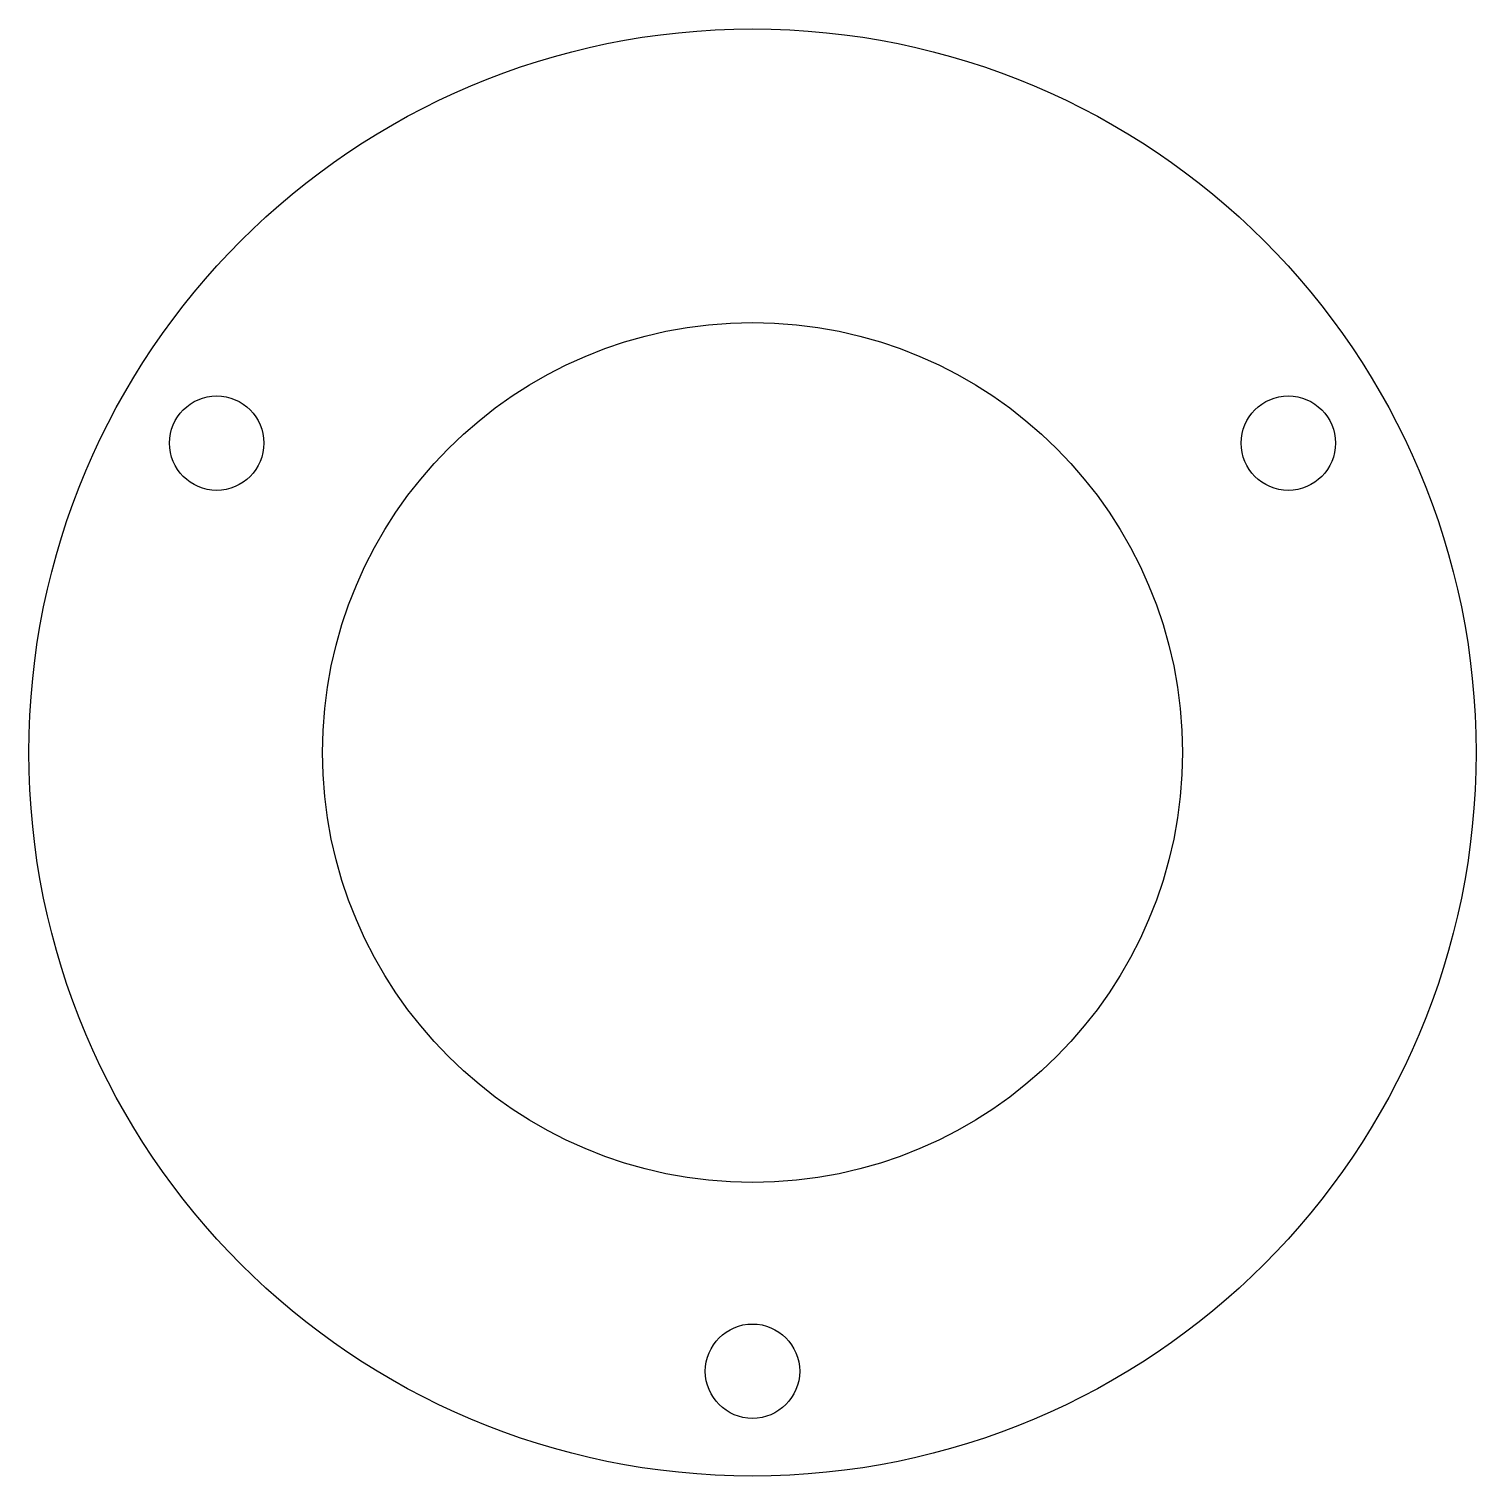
# Model space of a CAD drawing. Header units: millimetres. Extents: x 0 to 69, y 0 to 69.
import ezdxf

# ---------------------------------------------------------------- set-up
doc = ezdxf.new("R2010")
doc.units = ezdxf.units.MM

msp = doc.modelspace()

# ---------------------------------------------------------------- linework, layer by layer
for centre, radius in [((34.5, 34.5), 34.5), ((34.5, 34.5), 20.5), ((8.952, 49.25), 2.25), ((60.048, 49.25), 2.25), ((34.5, 5), 2.25)]:
    msp.add_circle(centre, radius)

doc.saveas('drawing.dxf')
